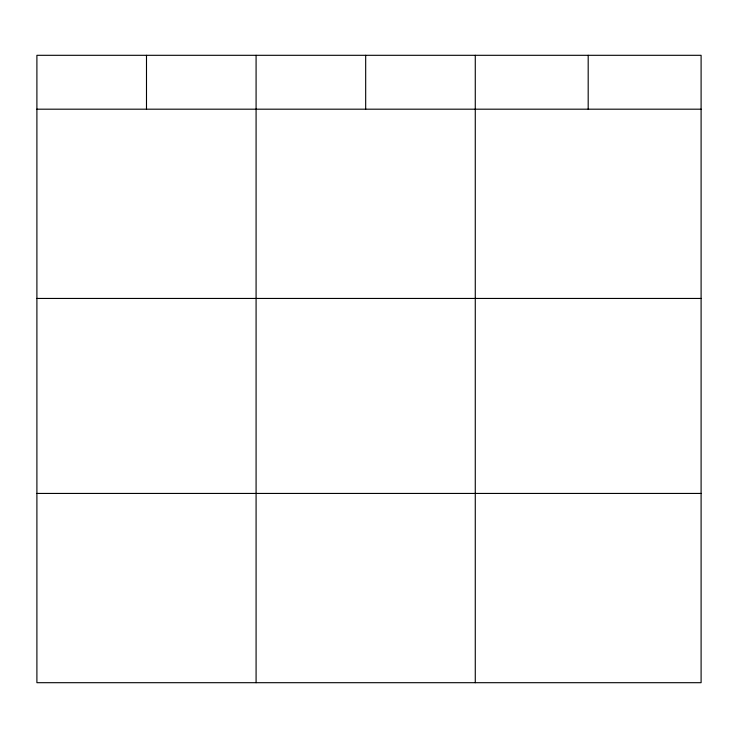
<?xml version="1.0" encoding="UTF-8"?>
<svg xmlns="http://www.w3.org/2000/svg" width="738" height="738" viewBox="0 0 738 738"><rect width="100%" height="100%" fill="white"/><g stroke="black" fill="none" stroke-linecap="round" stroke-linejoin="round"><path stroke-width="1.11" d="M701.1 298.447L701.1 55.304L36.9 55.304L36.9 682.696L701.1 682.696L701.1 298.447L36.9 298.447M36.9 109.187L701.1 109.187M36.9 493.436L701.1 493.436M588.186 55.304L588.186 109.187M475.272 55.304L475.272 682.696M365.679 55.304L365.679 109.187M256.086 55.304L256.086 682.696M146.493 55.304L146.493 109.187"/></g></svg>
